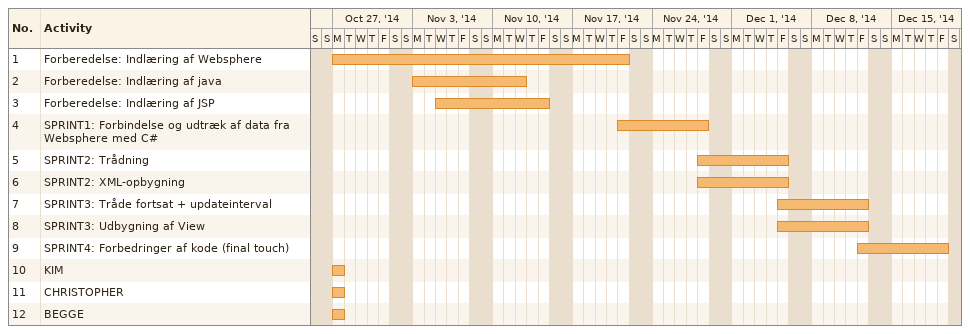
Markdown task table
| ID | Task | Start | Finish |
|---|---|---|---|
| 1 | Forberedelse: Indlæring af Websphere | 2014-10-27 | 2014-11-21 |
| 2 | Forberedelse: Indlæring af java | 2014-11-03 | 2014-11-12 |
| 3 | Forberedelse: Indlæring af JSP | 2014-11-05 | 2014-11-14 |
| 4 | SPRINT1: Forbindelse og udtræk af data fra Websphere med C# | 2014-11-21 | 2014-11-28 |
| 5 | SPRINT2: Trådning | 2014-11-28 | 2014-12-05 |
| 6 | SPRINT2: XML-opbygning | 2014-11-28 | 2014-12-05 |
| 7 | SPRINT3: Tråde fortsat + updateinterval | 2014-12-05 | 2014-12-12 |
| 8 | SPRINT3: Udbygning af View | 2014-12-05 | 2014-12-12 |
| 9 | SPRINT4: Forbedringer af kode (final touch) | 2014-12-12 | 2014-12-19 |
| 10 | KIM | 2014-10-27 | 2014-10-27 |
| 11 | CHRISTOPHER | 2014-10-27 | 2014-10-27 |
| 12 | BEGGE | 2014-10-27 | 2014-10-27 |
